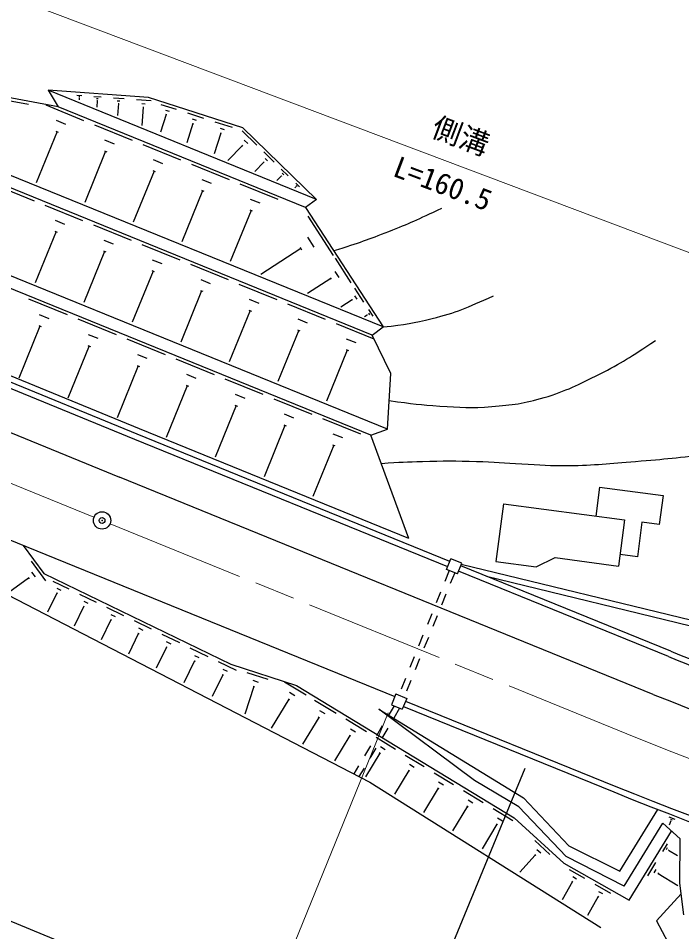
# Model space of a CAD drawing. Units: millimetres on the paper. Extents: x 40 to 680, y 20 to 380.
# Drawn here: x 452.3 to 509.3, y 238.5 to 317 of the extents above; entities that cross this region are included whole.
import ezdxf
from ezdxf.enums import TextEntityAlignment as Align

# ---------------------------------------------------------------- set-up
doc = ezdxf.new("R2010")
doc.units = ezdxf.units.MM
doc.header["$PDMODE"] = 32
doc.header["$PDSIZE"] = 0.5
doc.linetypes.add('CHAIN', pattern=[18.5, 12, -1.5, 3.5, -1.5])
for name, color, linetype, lineweight in [('S-BGD', 7, 'Continuous', 25), ('S-BMK', 2, 'CHAIN', 13), ('S-BMK-SRVR', 3, 'Continuous', 25), ('S-STR-HTXT', 7, 'Continuous', 13), ('S-STR-STRC', 7, 'Continuous', 25)]:
    doc.layers.add(name, color=color, linetype=linetype, lineweight=lineweight)
doc.styles.add('@ＭＳ ゴシック', font='')
doc.styles.add('ＭＳ ゴシック', font='')
doc.styles.get('@ＭＳ ゴシック').set_extended_font_data('@MS Gothic')
doc.styles.get('ＭＳ ゴシック').set_extended_font_data('MS Gothic')

msp = doc.modelspace()

# ---------------------------------------------------------------- linework, layer by layer
at = {"layer": 'S-BGD'}
for p, q in [((455.754, 309.4), (421.465, 315.796)), ((483.685, 290.477), (421.465, 315.796)), ((484.05, 281.692), (401.369, 315.337)), ((482.746, 289.779), (422.524, 314.285)), ((482.633, 281.188), (402.169, 313.932)), ((450.265, 310.17), (453.22, 309.619)), ((463.537, 310.207), (454.893, 310.83)), ((477.949, 301.448), (454.893, 310.83)), ((454.893, 310.83), (455.754, 309.4)), ((457.382, 310.4), (457.79, 310.371)), ((457.528, 310.287), (457.63, 310.28)), ((457.559, 310.182), (457.584, 310.18)), ((457.572, 310.181), (457.559, 310.002)), ((458.821, 310.296), (459.463, 310.25)), ((459.05, 310.118), (459.21, 310.107)), ((460.512, 310.174), (461.429, 310.108)), ((471.64, 307.608), (463.537, 310.207)), ((454.706, 309.557), (457.948, 308.237)), ((477.003, 300.753), (455.754, 309.4)), ((459.119, 309.952), (459.078, 309.384)), ((459.098, 309.954), (459.139, 309.951)), ((460.839, 309.92), (461.068, 309.904)), ((460.937, 309.683), (460.863, 308.657)), ((460.909, 309.685), (460.966, 309.681)), ((462.501, 310.031), (463.741, 309.941)), ((462.943, 309.687), (463.253, 309.665)), ((463.076, 309.366), (462.963, 307.803)), ((463.037, 309.369), (463.115, 309.363)), ((464.594, 309.605), (465.892, 309.188)), ((465.035, 308.747), (464.547, 307.227)), ((464.977, 309.124), (465.301, 309.02)), ((464.994, 308.761), (465.076, 308.734)), ((466.869, 308.875), (468.254, 308.431)), ((455.592, 308.251), (456.403, 307.922)), ((458.874, 307.86), (462.116, 306.541)), ((467.34, 307.96), (466.809, 306.306)), ((467.278, 308.362), (467.624, 308.251)), ((467.296, 307.974), (467.383, 307.947)), ((469.233, 308.117), (470.708, 307.644)), ((455.668, 307.276), (453.877, 302.876)), ((455.566, 307.317), (455.769, 307.235)), ((469.734, 307.143), (469.159, 305.35)), ((469.668, 307.571), (470.037, 307.452)), ((469.688, 307.158), (469.78, 307.128)), ((471.571, 307.325), (472.835, 306.092)), ((477.949, 301.448), (471.64, 307.608)), ((459.76, 306.555), (460.571, 306.226)), ((471.736, 306.547), (472.052, 306.238)), ((459.836, 305.58), (458.045, 301.18)), ((459.734, 305.621), (459.937, 305.539)), ((463.042, 306.164), (466.284, 304.845)), ((471.586, 306.077), (470.336, 304.796)), ((471.546, 306.115), (471.625, 306.038)), ((473.421, 305.519), (474.308, 304.653)), ((463.928, 304.859), (464.739, 304.529)), ((473.432, 304.642), (472.659, 303.851)), ((473.404, 304.67), (473.46, 304.615)), ((473.537, 304.972), (473.759, 304.756)), ((464.004, 303.884), (462.213, 299.484)), ((463.903, 303.925), (464.105, 303.843)), ((467.211, 304.468), (470.452, 303.149)), ((474.933, 304.043), (475.512, 303.478)), ((468.096, 303.163), (468.907, 302.833)), ((474.94, 303.471), (474.557, 303.078)), ((474.922, 303.488), (474.958, 303.453)), ((475.009, 303.686), (475.154, 303.545)), ((450.457, 302.649), (453.699, 301.33)), ((471.379, 302.772), (474.621, 301.453)), ((476.173, 302.513), (476.108, 302.447)), ((476.163, 302.523), (476.183, 302.503)), ((476.169, 302.837), (476.496, 302.517)), ((476.212, 302.635), (476.293, 302.555)), ((468.172, 302.188), (466.382, 297.788)), ((468.071, 302.229), (468.273, 302.146)), ((454.625, 300.953), (457.867, 299.634)), ((472.265, 301.467), (473.075, 301.137)), ((477.949, 301.448), (477.003, 300.753)), ((477.003, 300.753), (483.685, 290.477)), ((472.34, 300.492), (470.55, 296.092)), ((472.239, 300.533), (472.441, 300.45)), ((477.199, 299.993), (479.382, 296.636)), ((455.511, 299.648), (456.321, 299.318)), ((458.793, 299.257), (462.035, 297.937)), ((455.586, 298.672), (453.796, 294.273)), ((455.485, 298.713), (455.687, 298.631)), ((459.679, 297.951), (460.489, 297.622)), ((462.961, 297.56), (466.203, 296.241)), ((477.179, 298.188), (477.724, 297.349)), ((459.754, 296.976), (457.964, 292.576)), ((459.653, 297.017), (459.856, 296.935)), ((476.612, 297.223), (473.163, 294.98)), ((476.544, 297.328), (476.68, 297.118)), ((463.847, 296.255), (464.657, 295.926)), ((479.548, 296.381), (480.914, 294.28)), ((463.922, 295.28), (462.132, 290.88)), ((463.821, 295.321), (464.024, 295.239)), ((467.129, 295.864), (470.371, 294.545)), ((479.535, 295.252), (479.876, 294.726)), ((468.015, 294.559), (468.826, 294.229)), ((479.18, 294.647), (477.179, 293.346)), ((479.138, 294.713), (479.223, 294.582)), ((467.989, 293.625), (468.192, 293.543)), ((471.297, 294.168), (474.539, 292.849)), ((481.221, 293.807), (482.005, 292.601)), ((453.224, 292.886), (456.527, 291.542)), ((468.09, 293.584), (466.3, 289.184)), ((472.183, 292.863), (472.994, 292.533)), ((480.986, 292.85), (481.035, 292.775)), ((481.214, 293.159), (481.41, 292.857)), ((475.465, 292.472), (478.707, 291.153)), ((481.01, 292.812), (480.04, 292.182)), ((454.127, 291.556), (454.952, 291.22)), ((472.259, 291.888), (470.468, 287.488)), ((472.157, 291.929), (472.36, 291.846)), ((482.315, 291.504), (482.08, 291.352)), ((482.303, 291.522), (482.326, 291.487)), ((482.411, 291.668), (482.503, 291.526)), ((482.414, 291.973), (482.783, 291.405)), ((454.203, 290.562), (452.378, 286.077)), ((454.1, 290.604), (454.307, 290.52)), ((457.45, 291.166), (460.746, 289.825)), ((476.351, 291.167), (477.162, 290.837)), ((479.634, 290.776), (482.875, 289.457)), ((482.746, 289.779), (483.685, 290.477)), ((458.351, 289.839), (459.175, 289.504)), ((476.427, 290.192), (474.636, 285.792)), ((476.325, 290.233), (476.528, 290.15)), ((484.343, 286.483), (482.746, 289.779)), ((461.669, 289.449), (464.957, 288.111)), ((480.519, 289.471), (481.33, 289.141)), ((458.427, 288.848), (456.607, 284.374)), ((458.324, 288.89), (458.53, 288.806)), ((462.567, 288.126), (463.389, 287.791)), ((480.595, 288.495), (478.804, 284.096)), ((480.494, 288.537), (480.696, 288.454)), ((462.742, 281.725), (448.867, 287.425)), ((465.88, 287.736), (469.161, 286.4)), ((462.553, 281.262), (448.678, 286.962)), ((462.644, 287.136), (460.828, 282.673)), ((462.541, 287.178), (462.747, 287.094)), ((462.364, 280.799), (448.49, 286.499)), ((466.777, 286.415), (467.597, 286.081)), ((470.085, 286.025), (473.358, 284.693)), ((484.05, 281.692), (484.343, 286.483)), ((466.853, 285.428), (465.041, 280.975)), ((466.751, 285.469), (466.956, 285.386)), ((470.979, 284.707), (471.798, 284.374)), ((474.282, 284.317), (477.548, 282.988)), ((471.055, 283.722), (469.248, 279.28)), ((470.953, 283.764), (471.158, 283.68)), ((447.171, 283.257), (461.046, 277.557)), ((475.174, 283.002), (475.991, 282.67)), ((475.25, 282.019), (473.447, 277.588)), ((475.148, 282.061), (475.352, 281.978)), ((478.471, 282.612), (481.73, 281.286)), ((489.414, 270.332), (462.553, 281.262)), ((485.898, 272.302), (462.742, 281.725)), ((479.362, 281.3), (480.177, 280.968)), ((482.633, 281.188), (484.05, 281.692)), ((485.898, 272.302), (482.633, 281.188)), ((489.226, 269.868), (462.364, 280.799)), ((479.438, 280.319), (477.639, 275.899)), ((479.336, 280.361), (479.54, 280.278)), ((506.89, 258.902), (461.046, 277.557)), ((502.272, 276.706), (501.945, 274.227)), ((502.272, 276.706), (507.724, 275.986)), ((507.724, 275.986), (507.397, 273.508)), ((443.929, 275.292), (484.684, 258.707)), ((494.013, 275.274), (493.359, 270.317)), ((494.013, 275.274), (504.423, 273.9)), ((504.423, 273.9), (503.9, 269.935)), ((505.91, 273.704), (505.518, 270.73)), ((507.397, 273.508), (505.91, 273.704)), ((452.766, 271.696), (454.527, 269.298)), ((505.518, 270.73), (504.03, 270.926)), ((444.915, 270.825), (482.544, 251.352)), ((453.445, 270.349), (454.674, 268.675)), ((489.132, 269.637), (489.509, 270.563)), ((490.435, 270.186), (489.509, 270.563)), ((490.058, 269.26), (490.435, 270.186)), ((490.397, 270.093), (516.3, 263.795)), ((493.359, 270.317), (496.829, 269.859)), ((496.829, 269.859), (498.447, 270.654)), ((498.447, 270.654), (503.9, 269.935)), ((453.488, 269.414), (453.795, 268.995)), ((454.527, 269.298), (470.589, 261.493)), ((489.363, 269.543), (488.986, 268.616)), ((490.058, 269.26), (489.132, 269.637)), ((489.826, 269.354), (489.449, 268.428)), ((508.204, 262.146), (490.152, 269.492)), ((508.392, 262.609), (490.341, 269.955)), ((453.223, 268.897), (451.53, 267.654)), ((453.184, 268.95), (453.261, 268.845)), ((455.307, 268.641), (456.696, 267.966)), ((492.556, 269.053), (559.995, 252.658)), ((455.659, 268.041), (456.007, 267.872)), ((455.664, 267.609), (454.862, 265.958)), ((455.621, 267.63), (455.708, 267.588)), ((457.604, 267.525), (459.022, 266.836)), ((488.609, 267.69), (488.233, 266.764)), ((489.073, 267.502), (488.696, 266.576)), ((457.969, 266.472), (457.145, 264.777)), ((457.924, 266.493), (458.013, 266.45)), ((457.964, 266.912), (458.318, 266.74)), ((459.93, 266.395), (461.377, 265.691)), ((460.297, 265.769), (460.659, 265.593)), ((487.856, 265.838), (487.479, 264.911)), ((488.319, 265.649), (487.942, 264.723)), ((460.302, 265.32), (459.457, 263.581)), ((460.257, 265.341), (460.347, 265.298)), ((462.286, 265.25), (463.762, 264.532)), ((462.66, 264.612), (463.029, 264.432)), ((462.665, 264.153), (461.799, 262.369)), ((462.619, 264.175), (462.711, 264.13)), ((464.671, 264.091), (466.178, 263.359)), ((487.102, 263.985), (486.725, 263.059)), ((487.565, 263.797), (487.188, 262.871)), ((465.053, 263.44), (465.43, 263.257)), ((465.059, 262.971), (464.17, 261.142)), ((465.011, 262.994), (465.106, 262.948)), ((467.087, 262.917), (468.624, 262.17)), ((467.477, 262.253), (467.861, 262.066)), ((467.482, 261.775), (466.571, 259.899)), ((467.434, 261.798), (467.53, 261.752)), ((469.518, 261.736), (471.055, 260.989)), ((470.589, 261.493), (476.244, 259.655)), ((486.348, 262.133), (485.971, 261.206)), ((486.811, 261.944), (486.434, 261.018)), ((469.908, 261.071), (470.292, 260.885)), ((471.958, 260.785), (473.77, 260.197)), ((469.913, 260.594), (469.002, 258.718)), ((469.865, 260.617), (469.961, 260.57)), ((472.49, 260.112), (472.943, 259.964)), ((475.211, 259.991), (477.071, 258.86)), ((485.594, 260.28), (485.217, 259.354)), ((486.057, 260.092), (485.68, 259.166)), ((472.57, 259.585), (471.792, 257.193)), ((472.513, 259.603), (472.626, 259.567)), ((475.626, 259.102), (476.091, 258.819)), ((476.244, 259.655), (494.936, 248.288)), ((475.575, 258.496), (474.062, 256.008)), ((475.517, 258.531), (475.633, 258.46)), ((477.796, 258.419), (479.656, 257.288)), ((484.778, 258.939), (484.401, 258.013)), ((484.778, 258.939), (484.401, 258.013)), ((484.778, 258.939), (485.705, 258.562)), ((485.705, 258.562), (485.328, 257.636)), ((485.61, 258.33), (503.678, 250.978)), ((478.211, 257.53), (478.676, 257.247)), ((491.531, 251.489), (483.316, 257.623)), ((483.316, 257.623), (495.734, 250.024)), ((484.63, 257.919), (484.12, 257.059)), ((484.401, 258.013), (485.328, 257.636)), ((485.099, 257.729), (484.589, 256.869)), ((485.422, 257.867), (503.49, 250.515)), ((478.16, 256.923), (476.762, 254.625)), ((478.102, 256.959), (478.218, 256.888)), ((480.478, 256.788), (482.246, 255.713)), ((480.872, 255.943), (481.314, 255.674)), ((483.61, 256.199), (483.1, 255.339)), ((484.079, 256.008), (483.569, 255.148)), ((480.825, 255.366), (479.509, 253.203)), ((480.769, 255.4), (480.88, 255.333)), ((483.07, 255.212), (484.748, 254.191)), ((482.59, 254.479), (482.08, 253.619)), ((483.444, 254.409), (483.863, 254.154)), ((483.399, 253.862), (482.163, 251.83)), ((483.059, 254.288), (482.549, 253.428)), ((483.346, 253.894), (483.451, 253.83)), ((485.573, 253.689), (487.215, 252.691)), ((485.939, 252.904), (486.35, 252.655)), ((481.57, 252.758), (481.161, 252.068)), ((482.038, 252.568), (481.605, 251.838)), ((485.895, 252.369), (484.65, 250.321)), ((485.844, 252.4), (485.946, 252.338)), ((488.076, 252.167), (489.736, 251.157)), ((482.544, 251.352), (502.384, 238.86)), ((488.446, 251.373), (488.861, 251.121)), ((495.33, 249.238), (491.531, 251.489)), ((488.401, 250.832), (487.138, 248.755)), ((488.349, 250.863), (488.453, 250.8)), ((490.597, 250.634), (492.278, 249.612)), ((490.972, 249.83), (491.392, 249.575)), ((495.734, 250.024), (499.618, 245.885)), ((490.927, 249.282), (489.645, 247.176)), ((490.874, 249.314), (490.979, 249.25)), ((493.129, 249.094), (494.809, 248.072)), ((499.406, 244.972), (495.33, 249.238)), ((503.999, 243.722), (507.263, 249.017)), ((493.503, 248.291), (493.924, 248.035)), ((494.936, 248.288), (499.206, 244.385)), ((508.235, 248.374), (508.73, 248.183)), ((508.373, 248.178), (508.497, 248.131)), ((493.458, 247.743), (492.177, 245.636)), ((493.405, 247.775), (493.511, 247.711)), ((504.373, 242.424), (507.708, 247.832)), ((507.708, 247.832), (509.182, 246.479)), ((508.387, 248.031), (508.243, 247.657)), ((508.371, 248.037), (508.402, 248.025)), ((504.805, 241.218), (508.458, 247.143)), ((496.698, 246.338), (497.998, 245.15)), ((499.618, 245.885), (503.999, 243.722)), ((508.081, 246.055), (507.676, 245.399)), ((509.173, 242.667), (509.182, 246.479)), ((496.754, 245.094), (495.416, 243.63)), ((496.713, 245.131), (496.795, 245.057)), ((496.889, 245.568), (497.214, 245.271)), ((504.373, 242.424), (499.406, 244.972)), ((508.093, 245.708), (507.992, 245.544)), ((508.219, 245.546), (508.194, 245.505)), ((508.206, 245.525), (508.966, 245.057)), ((499.206, 244.385), (504.805, 241.218)), ((507.089, 244.448), (506.381, 243.299)), ((499.657, 243.843), (500.97, 243.1)), ((507.111, 243.84), (506.934, 243.553)), ((507.332, 243.555), (507.288, 243.483)), ((507.31, 243.519), (509, 242.477)), ((499.942, 242.815), (499.057, 241.25)), ((499.901, 242.838), (499.983, 242.792)), ((499.964, 243.236), (500.292, 243.05)), ((501.856, 242.599), (503.221, 241.827)), ((509.51, 239.969), (509.173, 242.667)), ((502.175, 241.968), (502.516, 241.775)), ((502.153, 241.531), (501.222, 239.886)), ((502.11, 241.555), (502.195, 241.506)), ((509.285, 241.768), (507.174, 239.439)), ((507.174, 239.439), (510.466, 233.172))]:
    msp.add_line(p, q, dxfattribs=at)
for radius, start, end in [(342, 248.0212, 252.31875), (342.5, 248.02108, 252.319), (346, 248.02025, 256.85384), (355.05, 248.01816, 256.85384), (354.55, 248.01827, 256.85384)]:
    msp.add_arc((636.39, 579.753), radius, start, end, dxfattribs=at)
for points, knots in [([(488.701, 300.673), (486.563, 299.662), (485.958, 299.376), (484.152, 298.662), (482.337, 297.944), (481.698, 297.738), (479.437, 297.01)], [0, 0, 0, 0, 1, 1, 1, 2, 2, 2, 2]), ([(483.685, 290.477), (485.635, 290.697), (486.266, 290.802), (487.88, 291.201), (490.017, 291.729), (490.785, 292.112), (493.166, 293.154)], [0, 0, 0, 0, 1, 1, 1, 2, 2, 2, 2]), ([(484.201, 284.155), (486.254, 283.87), (486.848, 283.789), (488.556, 283.686), (490.29, 283.581), (491.273, 283.489), (493.004, 283.634), (494.782, 283.783), (495.795, 283.9), (497.504, 284.41), (499.439, 284.987), (500.46, 285.519), (502.263, 286.427), (504.222, 287.413), (504.891, 287.872), (507.073, 289.324)], [0, 0, 0, 0, 1, 1, 1, 2, 2, 2, 3, 3, 3, 4, 4, 4, 5, 5, 5, 5]), ([(483.526, 278.757), (485.22, 278.865), (485.676, 278.887), (487.056, 278.927), (488.874, 278.981), (489.894, 278.98), (491.711, 278.927), (493.228, 278.883), (494.075, 278.789), (495.59, 278.72), (497.166, 278.649), (498.048, 278.541), (499.625, 278.565), (501.872, 278.6), (503.126, 278.75), (505.366, 278.927), (507.997, 279.135), (508.854, 279.238), (512.09, 279.6)], [0, 0, 0, 0, 1, 1, 1, 2, 2, 2, 3, 3, 3, 4, 4, 4, 5, 5, 5, 6, 6, 6, 6])]:
    msp.add_open_spline(points, degree=3, knots=knots, dxfattribs=at)
at = {"layer": 'S-BMK'}
for p, q in [((396.553, 299.482), (458.843, 274.135)), ((460.233, 273.57), (505.387, 255.195))]:
    msp.add_line(p, q, dxfattribs=at)
msp.add_arc((636.39, 579.753), 350, 248.01931, 256.73106, dxfattribs=at)
at = {"layer": 'S-BMK-SRVR'}
msp.add_circle((459.538, 273.852), 0.75, dxfattribs=at)
msp.add_point((459.538, 273.852), dxfattribs=at)
at = {"layer": 'S-STR-HTXT'}
for p, q in [((413.542, 333.271), (565.43, 275.93)), ((484.119, 257.318), (472.623, 229.067))]:
    msp.add_line(p, q, dxfattribs=at)
at = {"layer": 'S-STR-STRC'}
for p, q in [((484.793, 225.735), (391.432, 264.266)), ((495.857, 252.541), (484.03, 223.886))]:
    msp.add_line(p, q, dxfattribs=at)

# ---------------------------------------------------------------- texts
at = {"layer": 'S-STR-HTXT', "style": 'ＭＳ ゴシック'}
msp.add_text('側溝', height=1.833, rotation=339.317, dxfattribs=at).set_placement((489.839, 305.536), align=Align.BOTTOM_CENTER)
at = {"layer": 'S-STR-HTXT', "style": '@ＭＳ ゴシック'}
msp.add_text('L=160.5', height=1.833, rotation=339.317, dxfattribs=at).set_placement((489.133, 303.665), align=Align.TOP_CENTER)

doc.saveas('drawing.dxf')
